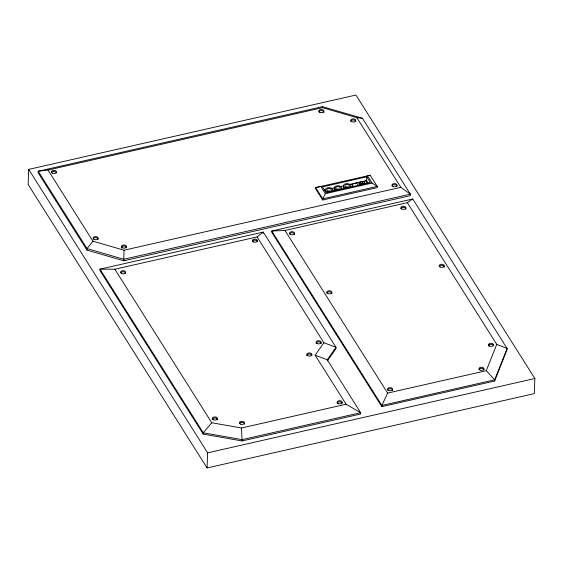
<?xml version="1.0" encoding="UTF-8"?>
<svg xmlns="http://www.w3.org/2000/svg" width="563" height="563" viewBox="0 0 563 563"><rect width="100%" height="100%" fill="white"/><g stroke="black" fill="none" stroke-linecap="round" stroke-linejoin="round"><path stroke-width="0.84" d="M86.962 250.106L87.019 248.586L38.2 171.251L48.031 170.054L92.937 241.196L124.043 250.218L123.74 260.782L86.962 250.106L38.15 172.771L38.2 171.251L322.458 106.66L362.466 118.272L410.357 194.144L410.3 195.664L123.74 260.782M28.706 169.393L28.15 184.495L207.071 467.959L534.294 393.607L534.85 378.505L355.929 95.041L28.706 169.393L207.627 452.856L207.071 467.959M203.201 434.115L99.925 270.493L99.975 269.177L114.852 269.241L257.087 236.924L323.873 342.726L315.16 355.218L327.265 359.792L360.665 412.707L360.616 414.023L242.09 440.956L203.201 434.115L203.25 432.799L99.975 269.177L263.252 232.076L335.977 347.301L335.935 348.617L327.223 361.108M242.09 440.956L241.464 428L211.765 422.771L114.852 269.241M263.202 233.399L263.252 232.076L257.087 236.924M322.683 200.006L322.726 198.823L325.379 193.665L372.066 183.059L377.266 186.43L377.224 187.613L322.683 200.006L315.604 188.788L315.646 187.606L320.783 186.388L325.379 193.665M358.434 185.53L356.703 182.799L352.002 184.453L352.846 186.416M358.807 182.44L359.996 185.065L358.807 182.44L360.447 182.067L361.643 184.692L360.447 182.067M361.981 181.736L363.17 184.347L365.042 183.918L365.07 183.228L363.853 181.307L361.981 181.736L363.17 184.347M368.42 183.447L366.604 180.568L366.745 176.817L322.479 186.881L326.104 192.623L370.37 182.567L366.745 176.817M381.82 406.655L381.862 405.459L387.625 393.094L486.291 370.679L496.742 344.373L407.309 202.687L284.984 230.478L271.76 231.02L271.718 232.216L381.82 406.655L494.617 381.024L507.066 349.672L507.115 348.476L412.756 198.985L271.76 231.02L381.862 405.459L494.659 379.828L507.115 348.476L496.742 344.373M494.617 381.024L494.659 379.828L486.291 370.679M327.265 359.792L335.977 347.301L323.873 342.726M92.937 241.196L87.019 248.586L123.797 259.261L410.357 194.144L400.821 187.331L356.836 117.653L322.508 107.688L48.031 170.054M211.765 422.771L203.25 432.799L242.132 439.64L360.665 412.707L346.09 404.22L315.16 355.218M407.309 202.687L412.756 198.985M370.187 175.213L315.646 187.606L322.726 198.823L377.266 186.43L370.187 175.213L367.47 175.776L372.066 183.059M324.042 190.238L325.745 189.858M331.706 188.499L335.112 187.725M340.214 186.564L343.62 185.79M349.581 184.439L366.604 180.568M360.024 184.375L361.664 184.002M363.191 183.658L365.07 183.228M124.043 250.218L400.821 187.331M241.464 428L346.09 404.22M207.627 452.856L534.85 378.505M356.836 117.653L362.466 118.272M365.633 180.772L367.358 183.503M363.832 181.997L365.042 183.918M352.002 184.453L353.297 186.508M284.984 230.478L387.625 393.094M322.458 106.66L322.508 107.688M387.576 390.011A2.526 1.576 2.1 0 1 390.44 388.737A2.526 1.576 2.1 0 1 392.58 390.567M478.979 369.61A2.526 1.576 2.1 0 1 481.513 368.315A2.526 1.576 2.1 0 1 483.99 369.764M306.842 355.717A2.526 1.576 2.1 0 1 309.052 354.014A2.526 1.576 2.1 0 1 311.86 355.457M120.785 272.689A2.526 1.576 2.1 0 1 123.466 271.809A2.526 1.576 2.1 0 1 125.612 273.231M212.3 419.301A2.526 1.576 2.1 0 1 215.165 418.035A2.526 1.576 2.1 0 1 217.304 419.864M337.153 403.509A2.526 1.576 2.1 0 1 339.362 401.806A2.526 1.576 2.1 0 1 342.17 403.249M239.43 423.665A2.526 1.576 2.1 0 1 242.287 422.391A2.526 1.576 2.1 0 1 244.433 424.228M318.848 111.903A2.526 1.576 2.1 0 1 321.712 110.629A2.526 1.576 2.1 0 1 323.852 112.466M350.749 121.256A2.526 1.576 2.1 0 1 353.282 119.961A2.526 1.576 2.1 0 1 355.76 121.411M334.309 191.216A3.793 2.365 2.1 0 1 334.457 189.414M343.486 189.091A3.793 2.365 2.1 0 1 343.634 187.289M252.541 241.084A2.526 1.576 2.1 0 1 255.229 240.204A2.526 1.576 2.1 0 1 257.375 241.626M316.125 343.521A2.526 1.576 2.1 0 1 318.665 341.811A2.526 1.576 2.1 0 1 321.135 343.669M336.048 189.562A2.336 1.457 2.1 0 1 339.327 189.393M345.218 187.437A2.336 1.457 2.1 0 1 348.926 187.549M327.631 191.139A2.336 1.457 2.1 0 0 331.382 190.28A2.336 1.457 2.1 0 0 328.208 188.647A2.336 1.457 2.1 0 0 327.631 191.139A2.336 1.457 2.1 0 1 330.854 191.561M346.463 188.324A3.793 2.365 2.1 0 1 343.592 185.107A3.793 2.365 2.1 0 1 349.06 184.01A3.793 2.365 2.1 0 1 350.031 187.606M338.272 190.498A3.793 2.365 2.1 0 1 334.197 187.831A3.793 2.365 2.1 0 1 338.975 185.874A3.793 2.365 2.1 0 1 341.389 189.224M327.448 192.124A3.793 2.365 2.1 0 1 325.801 188.753A3.793 2.365 2.1 0 1 331.269 188.141A3.793 2.365 2.1 0 1 331.959 191.617M326.807 293.112A2.526 1.576 2.1 0 1 329.672 291.845A2.526 1.576 2.1 0 1 331.811 293.675M392.01 185.987A2.526 1.576 2.1 0 1 394.874 184.713A2.526 1.576 2.1 0 1 397.014 186.55M439.224 266.616A2.526 1.576 2.1 0 1 442.089 265.342A2.526 1.576 2.1 0 1 444.228 267.179M400.891 208.634A2.526 1.576 2.1 0 1 403.748 207.36A2.526 1.576 2.1 0 1 405.888 209.197M289.53 234.053A2.526 1.576 2.1 0 1 292.394 232.779A2.526 1.576 2.1 0 1 294.533 234.616M93.099 238.965A2.526 1.576 2.1 0 1 95.963 237.692A2.526 1.576 2.1 0 1 98.103 239.528M121.538 248.177A2.526 1.576 2.1 0 1 123.586 246.073A2.526 1.576 2.1 0 1 126.386 247.931M51.578 172.391A2.526 1.576 2.1 0 1 54.259 171.511A2.526 1.576 2.1 0 1 56.413 172.932M488.508 346.041A2.526 1.576 2.1 0 1 490.718 344.338A2.526 1.576 2.1 0 1 493.526 345.781M388.554 390.405A2.526 1.576 2.1 0 0 392.615 389.483A2.526 1.576 2.1 0 0 389.181 387.717A2.526 1.576 2.1 0 0 388.554 390.405M479.957 370.011A2.526 1.576 2.1 0 0 484.018 369.089A2.526 1.576 2.1 0 0 480.584 367.322A2.526 1.576 2.1 0 0 479.957 370.011M240.408 424.059A2.526 1.576 2.1 0 0 244.469 423.137A2.526 1.576 2.1 0 0 241.034 421.37A2.526 1.576 2.1 0 0 240.408 424.059M213.278 419.702A2.526 1.576 2.1 0 0 217.339 418.781A2.526 1.576 2.1 0 0 213.905 417.014A2.526 1.576 2.1 0 0 213.278 419.702M253.343 241.879A2.526 1.576 2.1 0 0 257.404 240.95A2.526 1.576 2.1 0 0 253.969 239.184A2.526 1.576 2.1 0 0 253.343 241.879M121.58 273.477A2.526 1.576 2.1 0 0 125.648 272.555A2.526 1.576 2.1 0 0 122.206 270.789A2.526 1.576 2.1 0 0 121.58 273.477M338.138 403.495A2.526 1.576 2.1 0 0 342.198 402.573A2.526 1.576 2.1 0 0 338.764 400.807A2.526 1.576 2.1 0 0 338.138 403.495M307.827 355.71A2.526 1.576 2.1 0 0 311.888 354.789A2.526 1.576 2.1 0 0 308.447 353.015A2.526 1.576 2.1 0 0 307.827 355.71M317.117 343.507A2.526 1.576 2.1 0 0 321.177 342.586A2.526 1.576 2.1 0 0 317.736 340.819A2.526 1.576 2.1 0 0 317.117 343.507M94.077 239.366A2.526 1.576 2.1 0 0 98.145 238.438A2.526 1.576 2.1 0 0 94.704 236.671A2.526 1.576 2.1 0 0 94.077 239.366M122.361 247.769A2.526 1.576 2.1 0 0 126.429 246.84A2.526 1.576 2.1 0 0 122.987 245.074A2.526 1.576 2.1 0 0 122.361 247.769M52.38 173.186A2.526 1.576 2.1 0 0 56.441 172.257A2.526 1.576 2.1 0 0 53.006 170.49A2.526 1.576 2.1 0 0 52.38 173.186M319.826 112.304A2.526 1.576 2.1 0 0 323.894 111.375A2.526 1.576 2.1 0 0 320.453 109.609A2.526 1.576 2.1 0 0 319.826 112.304M351.727 121.657A2.526 1.576 2.1 0 0 355.788 120.735A2.526 1.576 2.1 0 0 352.354 118.969A2.526 1.576 2.1 0 0 351.727 121.657M392.988 186.388A2.526 1.576 2.1 0 0 397.056 185.466A2.526 1.576 2.1 0 0 393.614 183.7A2.526 1.576 2.1 0 0 392.988 186.388M440.203 267.017A2.526 1.576 2.1 0 0 444.263 266.095A2.526 1.576 2.1 0 0 440.829 264.329A2.526 1.576 2.1 0 0 440.203 267.017M489.493 346.027A2.526 1.576 2.1 0 0 493.561 345.105A2.526 1.576 2.1 0 0 490.12 343.339A2.526 1.576 2.1 0 0 489.493 346.027M327.786 293.513A2.526 1.576 2.1 0 0 331.846 292.591A2.526 1.576 2.1 0 0 328.412 290.825A2.526 1.576 2.1 0 0 327.786 293.513M290.508 234.454A2.526 1.576 2.1 0 0 294.569 233.532A2.526 1.576 2.1 0 0 291.134 231.766A2.526 1.576 2.1 0 0 290.508 234.454M401.869 209.035A2.526 1.576 2.1 0 0 405.93 208.106A2.526 1.576 2.1 0 0 402.489 206.339A2.526 1.576 2.1 0 0 401.869 209.035M345.696 187.12A2.336 1.457 2.1 0 0 349.454 186.269A2.336 1.457 2.1 0 0 346.273 184.636A2.336 1.457 2.1 0 0 345.696 187.12M336.526 189.252A2.336 1.457 2.1 0 0 340.277 188.394A2.336 1.457 2.1 0 0 337.103 186.761A2.336 1.457 2.1 0 0 336.526 189.252"/></g></svg>
